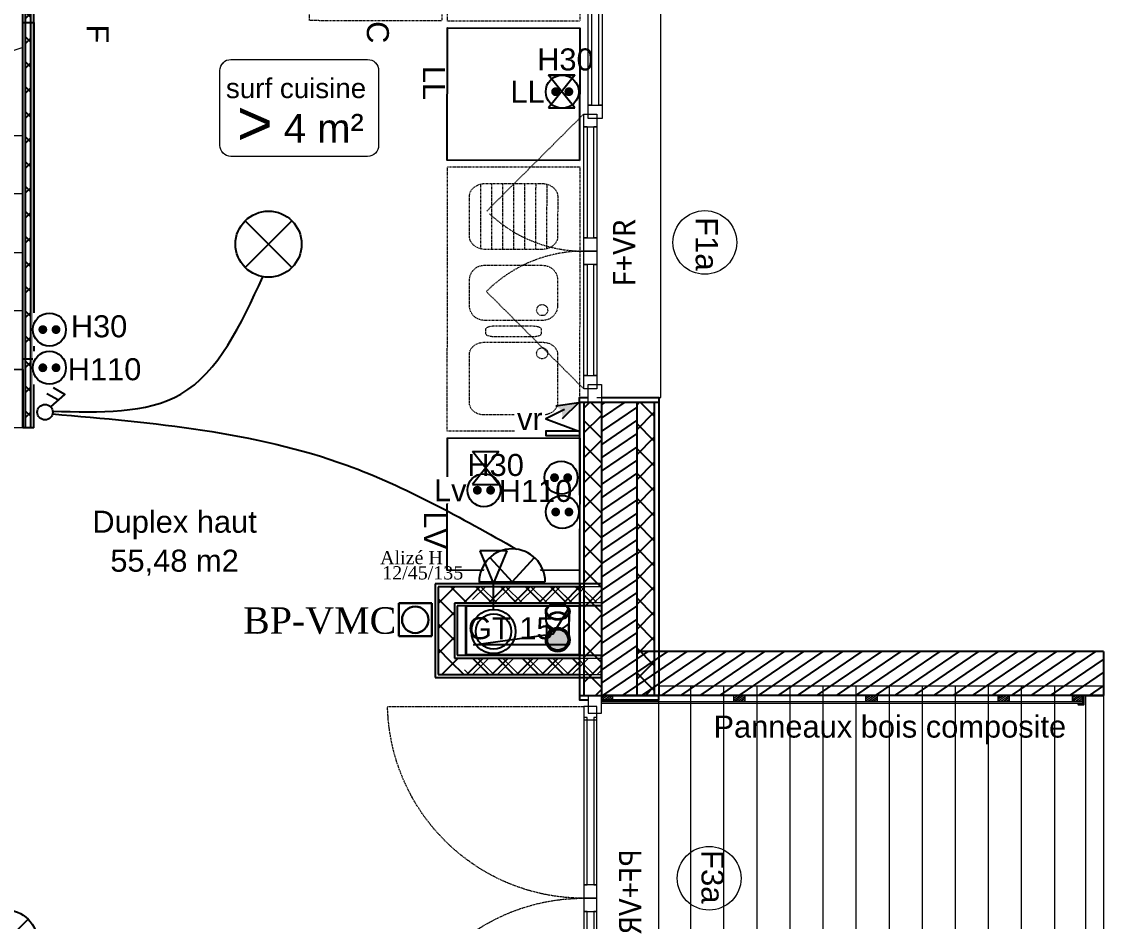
# Model space of a CAD drawing. Header units: millimetres. Extents: x 522027 to 600964, y -380282 to -298602.
# Drawn here: x 589500 to 594406, y -348273 to -344191 of the extents above; entities that cross this region are included whole.
import ezdxf

# ---------------------------------------------------------------- set-up
doc = ezdxf.new("R2010")
doc.units = ezdxf.units.MM
doc.set_wipeout_variables(frame=1)
doc.linetypes.add('Style de ligne -1', pattern=[0.41664, 0.20828, -0.20836])
doc.linetypes.add('Style de ligne -2', pattern=[0.694425, 0.48607, -0.208355])
for name, color, linetype in [('3-BAT C-Niveau -2', 7, 'Continuous'), ('prlm-EAU-CHU', 42, 'Continuous'), ('prlm-EAU-EF', 161, 'Continuous'), ('prlm-EAU-EUEV', 25, 'Continuous'), ('prlm-ELEC-CFA', 1, 'Continuous'), ('prlm-GT', 242, 'Continuous')]:
    doc.layers.add(name, color=color, linetype=linetype)
doc.layers.add('prlm-ELEC-CFO', color=1, linetype='Continuous', lineweight=25)
doc.layers.add('prlm-VMC', color=82, linetype='Continuous', lineweight=25)
doc.styles.add('Arial', font='arial.ttf')
doc.styles.add('Helvetica', font='arial.ttf')
doc.styles.add('Lucida Grande', font='')
doc.styles.add('prlm-sejc', font='arial.ttf', dxfattribs={"height": 20})
doc.styles.add('prlm-vmc', font='pala.ttf', dxfattribs={"height": 14})
doc.styles.get('Lucida Grande').set_extended_font_data('Lucida Grande')
pattern_1 = [(314.999993, (505019.33, 142779.7), (56.568549, 56.568536), []), (44.999993, (505019.33, 142779.7), (56.568536, -56.568549), [])]
pattern_2 = [(34.276399, (505201.977, 142745.115), (-23.42441, 44.173488), [])]
pattern_3 = [(45, (0, 0), (0, -1), [])]

# ---------------------------------------------------------------- blocks, each defined once
blk = doc.blocks.new('Groupe-17-1')
at = {"color": 7, "linetype": 'Style de ligne -1', "lineweight": 13, "flags": 128}
blk.add_lwpolyline([(17548.9, -46238.88), (17489.93, -46249.98), (17478.84, -46191.01), (17537.8, -46179.92)], close=True, dxfattribs=at)
at = {"color": 7, "linetype": 'Style de ligne -1', "lineweight": 13}
for points in [[(17533.56, -46201.58), (17532.93, -46204.24), (17529.2, -46208.22), (17523.98, -46209.79), (17518.68, -46208.53), (17514.71, -46204.77), (17513.14, -46199.53), (17514.38, -46194.2), (17518.12, -46190.22), (17523.33, -46188.65), (17528.64, -46189.91), (17532.61, -46193.67), (17534.18, -46198.91), (17533.56, -46201.58)], [(17504.73, -46205.61), (17504.31, -46207.38), (17501.82, -46210.04), (17498.35, -46211.08), (17494.81, -46210.24), (17492.16, -46207.74), (17491.11, -46204.24), (17491.95, -46200.69), (17494.43, -46198.04), (17497.91, -46196.99), (17501.45, -46197.83), (17504.09, -46200.34), (17505.14, -46203.83), (17504.73, -46205.61)], [(17493.07, -46227.34), (17493.69, -46224.67), (17497.42, -46220.69), (17502.64, -46219.12), (17507.95, -46220.38), (17511.92, -46224.14), (17513.49, -46229.39), (17512.24, -46234.71), (17508.51, -46238.69), (17503.29, -46240.26), (17497.99, -46239), (17494.02, -46235.24), (17492.45, -46230), (17493.07, -46227.34)], [(17521.9, -46223.31), (17522.31, -46221.53), (17524.8, -46218.88), (17528.28, -46217.83), (17531.82, -46218.67), (17534.46, -46221.18), (17535.51, -46224.67), (17534.68, -46228.22), (17532.19, -46230.88), (17528.71, -46231.92), (17525.18, -46231.08), (17522.53, -46228.58), (17521.48, -46225.08), (17521.9, -46223.31)]]:
    blk.add_open_spline(points, degree=2, dxfattribs=at)
blk = doc.blocks.new('Groupe-18-1')
at = {"color": 7, "linetype": 'Style de ligne -1', "lineweight": 13, "flags": 128}
blk.add_lwpolyline([(17610.41, -46227.47), (17551.45, -46238.57), (17540.35, -46179.6), (17599.32, -46168.51)], close=True, dxfattribs=at)
blk = doc.blocks.new('Groupe-19-1')
at = {"color": 7, "linetype": 'Style de ligne -1', "lineweight": 13}
for p, q in [((17594.6, -46305.3), (17600.16, -46334.77)), ((17599.51, -46304.37), (17605.07, -46333.84)), ((17604.42, -46303.45), (17609.97, -46332.92)), ((17609.39, -46302.84), (17614.82, -46331.67)), ((17579.93, -46308.4), (17585.37, -46337.22)), ((17584.78, -46307.15), (17590.34, -46336.62)), ((17589.69, -46306.22), (17595.25, -46335.7)), ((17614.82, -46331.67), (17614.88, -46331.99)), ((17585.37, -46337.22), (17585.43, -46337.55))]:
    blk.add_line(p, q, dxfattribs=at)
at = {"color": 7, "linetype": 'Style de ligne -1', "lineweight": 13, "flags": 128}
blk.add_lwpolyline([(17618.73, -46325.46), (17618.81, -46326.45), (17618.65, -46327.46), (17618.28, -46328.44), (17617.7, -46329.39), (17616.91, -46330.25), (17615.97, -46331), (17614.89, -46331.65), (17613.69, -46332.13), (17612.43, -46332.46), (17587.88, -46337.09), (17586.59, -46337.24), (17585.3, -46337.23), (17584.06, -46337.02), (17582.9, -46336.66), (17581.86, -46336.15), (17580.97, -46335.48), (17580.26, -46334.7), (17579.75, -46333.82), (17579.46, -46332.86), (17576.02, -46314.61), (17575.94, -46313.62), (17576.1, -46312.61), (17576.47, -46311.63), (17577.06, -46310.68), (17577.84, -46309.82), (17578.79, -46309.06), (17579.86, -46308.42), (17581.06, -46307.94), (17582.32, -46307.61), (17606.87, -46302.98), (17608.16, -46302.83), (17609.46, -46302.84), (17610.69, -46303.04), (17611.85, -46303.41), (17612.89, -46303.92), (17613.78, -46304.59), (17614.49, -46305.37), (17615, -46306.25), (17615.29, -46307.2), (17618.73, -46325.46)], close=True, dxfattribs=at)
blk = doc.blocks.new('Groupe-20-1')
at = {"color": 7, "linetype": 'Style de ligne -1', "lineweight": 13, "flags": 128}
for points in [[(17585.93, -46421.36), (17563.74, -46303.43), (17622.71, -46292.34), (17644.9, -46410.27)], [(17624.52, -46356.12), (17624.63, -46357.28), (17624.55, -46358.44), (17624.26, -46359.57), (17623.78, -46360.63), (17623.13, -46361.58), (17622.32, -46362.42), (17621.37, -46363.09), (17620.33, -46363.6), (17619.2, -46363.91), (17593.03, -46368.85), (17591.87, -46368.96), (17590.72, -46368.88), (17589.59, -46368.59), (17588.53, -46368.11), (17587.57, -46367.45), (17586.74, -46366.65), (17586.06, -46365.69), (17585.56, -46364.65), (17585.24, -46363.53), (17583.08, -46352.07), (17583.08, -46352.07), (17582.97, -46350.92), (17583.05, -46349.76), (17583.34, -46348.63), (17583.82, -46347.57), (17584.47, -46346.61), (17585.28, -46345.78), (17586.23, -46345.1), (17587.28, -46344.6), (17588.4, -46344.29), (17614.57, -46339.35), (17614.57, -46339.35), (17615.73, -46339.23), (17616.89, -46339.32), (17618.02, -46339.6), (17619.07, -46340.09), (17620.03, -46340.74), (17620.86, -46341.55), (17621.54, -46342.5), (17622.04, -46343.55), (17622.36, -46344.67), (17624.52, -46356.12)], [(17615.55, -46359.85), (17615.51, -46359.42), (17615.54, -46359), (17615.64, -46358.59), (17615.81, -46358.2), (17616.04, -46357.84), (17616.32, -46357.53), (17616.66, -46357.27), (17617.04, -46357.07), (17617.44, -46356.94), (17617.86, -46356.88), (17618.28, -46356.89), (17618.7, -46356.97), (17619.1, -46357.12), (17619.46, -46357.34), (17619.79, -46357.61), (17620.06, -46357.94), (17620.27, -46358.31), (17620.42, -46358.7), (17620.5, -46359.12), (17620.51, -46359.54), (17620.45, -46359.97), (17620.31, -46360.37), (17620.11, -46360.74), (17619.85, -46361.08), (17619.54, -46361.36), (17619.19, -46361.6), (17618.79, -46361.76), (17618.38, -46361.86), (17617.96, -46361.88), (17617.53, -46361.84), (17617.13, -46361.72), (17616.75, -46361.54), (17616.4, -46361.29), (17616.1, -46361), (17615.85, -46360.65), (17615.67, -46360.26)], [(17619.55, -46370.19), (17619.53, -46370.42), (17619.38, -46370.66), (17619.12, -46370.91), (17618.74, -46371.17), (17618.27, -46371.42), (17617.72, -46371.65), (17617.1, -46371.86), (17616.42, -46372.05), (17615.71, -46372.2), (17599.3, -46375.29), (17598.59, -46375.41), (17597.89, -46375.48), (17597.24, -46375.51), (17596.63, -46375.5), (17596.1, -46375.44), (17595.66, -46375.34), (17595.33, -46375.2), (17595.1, -46375.02), (17595, -46374.82), (17594.54, -46372.39), (17594.54, -46372.39), (17594.56, -46372.16), (17594.71, -46371.92), (17594.96, -46371.67), (17595.34, -46371.41), (17595.82, -46371.16), (17596.37, -46370.93), (17596.99, -46370.72), (17597.67, -46370.54), (17598.37, -46370.38), (17614.79, -46367.29), (17614.79, -46367.29), (17615.5, -46367.17), (17616.2, -46367.1), (17616.85, -46367.07), (17617.45, -46367.08), (17617.98, -46367.14), (17618.43, -46367.24), (17618.76, -46367.38), (17618.99, -46367.56), (17619.09, -46367.76), (17619.55, -46370.19)], [(17632.69, -46399.44), (17632.77, -46400.4), (17632.64, -46401.36), (17632.32, -46402.32), (17631.81, -46403.21), (17631.13, -46404.03), (17630.3, -46404.74), (17629.34, -46405.34), (17628.28, -46405.79), (17627.16, -46406.08), (17600.98, -46411.02), (17599.83, -46411.16), (17598.68, -46411.12), (17597.57, -46410.92), (17596.53, -46410.55), (17595.6, -46410.04), (17594.8, -46409.39), (17594.16, -46408.62), (17593.69, -46407.77), (17593.42, -46406.85), (17589.34, -46385.24), (17589.34, -46385.24), (17589.26, -46384.28), (17589.38, -46383.32), (17589.7, -46382.37), (17590.22, -46381.48), (17590.9, -46380.66), (17591.73, -46379.94), (17592.69, -46379.35), (17593.75, -46378.9), (17594.87, -46378.6), (17621.04, -46373.66), (17621.04, -46373.66), (17622.2, -46373.53), (17623.34, -46373.57), (17624.46, -46373.77), (17625.49, -46374.13), (17626.43, -46374.65), (17627.23, -46375.29), (17627.87, -46376.06), (17628.34, -46376.91), (17628.61, -46377.83), (17632.69, -46399.44)], [(17619.18, -46379.1), (17619.14, -46378.67), (17619.17, -46378.25), (17619.27, -46377.84), (17619.44, -46377.45), (17619.67, -46377.09), (17619.95, -46376.78), (17620.29, -46376.52), (17620.67, -46376.32), (17621.08, -46376.2), (17621.49, -46376.13), (17621.91, -46376.14), (17622.33, -46376.22), (17622.73, -46376.37), (17623.09, -46376.59), (17623.42, -46376.86), (17623.69, -46377.19), (17623.9, -46377.56), (17624.05, -46377.95), (17624.13, -46378.37), (17624.14, -46378.8), (17624.08, -46379.22), (17623.94, -46379.62), (17623.74, -46379.99), (17623.48, -46380.33), (17623.17, -46380.61), (17622.82, -46380.85), (17622.42, -46381.01), (17622.01, -46381.11), (17621.59, -46381.13), (17621.16, -46381.09), (17620.76, -46380.97), (17620.38, -46380.79), (17620.03, -46380.54), (17619.73, -46380.25), (17619.48, -46379.9), (17619.3, -46379.51)]]:
    blk.add_lwpolyline(points, close=True, dxfattribs=at)
at = {"color": 7}
blk.add_blockref('Groupe-19-1', (0, 0), dxfattribs=at)
blk = doc.blocks.new('Groupe-21-1')
at = {"linetype": 'Continuous', "lineweight": 5, "true_color": 0x808080}
h = blk.add_hatch(dxfattribs=at)
h.set_pattern_fill('02_ISOLANT', color=8, angle=-169.2764, style=0, pattern_type=2)
h.set_pattern_definition([(-124.276405, (0, 0), (6.6106423, -4.5054865), []), (-34.276405, (0, 0), (-4.5054865, -6.6106423), [])])
h.paths.add_polyline_path([(17659.45, -46486.79), (17658.08, -46479.51), (17624.72, -46485.83), (17633.37, -46491.72)])
h = blk.add_hatch(dxfattribs=at)
h.set_pattern_fill('02_ISOLANT', color=8, angle=10.7236, style=0, pattern_type=2)
h.set_pattern_definition([(55.723595, (0, 0), (-6.6106423, 4.5054865), []), (145.723595, (0, 0), (4.5054865, 6.6106423), [])])
h.paths.add_polyline_path([(17638.03, -46516.32), (17632.13, -46524.97), (17665.49, -46518.65), (17664.11, -46511.38)])
at = {"color": 7, "linetype": 'Continuous', "lineweight": 25}
for p, q in [((17657.84, -46478.24), (17623.2, -46484.8)), ((17657.84, -46478.24), (17659.7, -46488.06)), ((17659.7, -46488.06), (17634.89, -46492.76)), ((17639.06, -46514.8), (17663.87, -46510.1)), ((17665.73, -46519.93), (17663.87, -46510.1)), ((17631.1, -46526.49), (17665.73, -46519.93))]:
    blk.add_line(p, q, dxfattribs=at)
at = {"color": 7, "linetype": 'Continuous', "lineweight": 5}
for p, q in [((17658.08, -46479.51), (17624.72, -46485.83)), ((17658.08, -46479.51), (17624.72, -46485.83)), ((17659.45, -46486.79), (17633.37, -46491.72)), ((17659.45, -46486.79), (17633.37, -46491.72)), ((17659.7, -46488.06), (17634.89, -46492.76)), ((17638.03, -46516.32), (17664.11, -46511.38)), ((17638.03, -46516.32), (17664.11, -46511.38)), ((17639.06, -46514.8), (17663.87, -46510.1)), ((17632.13, -46524.97), (17665.49, -46518.65)), ((17632.13, -46524.97), (17665.49, -46518.65))]:
    blk.add_line(p, q, dxfattribs=at)
at = {"color": 7, "linetype": 'Continuous', "lineweight": 18}
blk.add_line((17659.7, -46488.06), (17663.87, -46510.1), dxfattribs=at)
blk = doc.blocks.new('Groupe-30-1')
at = {"color": 7, "linetype": 'Continuous', "lineweight": 5}
for p, q in [((17309.91, -46216.12), (17276.84, -46313.98)), ((17264.91, -46224.64), (17266.98, -46315.85)), ((17224.5, -46232.29), (17258.38, -46318.1)), ((17279.69, -46322.4), (17355.23, -46237.6)), ((17260.51, -46328.61), (17170.75, -46242.47)), ((17364.41, -46286.08), (17281.55, -46332.26)), ((17162.14, -46292.86), (17262.37, -46338.47)), ((17352.29, -46437.09), (17329.04, -46314.27)), ((17283.42, -46342.11), (17371.85, -46325.37)), ((17264.24, -46348.32), (17170.29, -46335.89)), ((17226.85, -46419.62), (17211.13, -46336.6)), ((17376.78, -46351.44), (17288.36, -46368.18)), ((17177.68, -46374.93), (17266.11, -46358.18)), ((17293.29, -46394.25), (17381.72, -46377.51)), ((17271.04, -46384.25), (17182.62, -46401)), ((17386.66, -46403.58), (17298.23, -46420.32)), ((17303.17, -46446.39), (17391.6, -46429.65))]:
    blk.add_line(p, q, dxfattribs=at)
at = {"color": 7, "linetype": 'Continuous', "lineweight": 5, "flags": 128}
for points in [[(17153.22, -46245.79), (17349.73, -46208.58), (17350.66, -46213.49), (17154.15, -46250.7)], [(17391.61, -46456.61), (17344.82, -46209.51), (17349.73, -46208.58), (17396.53, -46455.68)], [(17158.34, -46244.86), (17197.6, -46452.18), (17192.69, -46453.11), (17153.43, -46245.79)], [(17282.96, -46312.82), (17253.36, -46318.43), (17252.43, -46313.51), (17282.03, -46307.91)], [(17303.17, -46446.39), (17278.05, -46313.75), (17282.96, -46312.82), (17308.08, -46445.46)], [(17271.07, -46411.25), (17253.48, -46318.4), (17258.4, -46317.47), (17275.98, -46410.32)], [(17359.92, -46415.29), (17337.23, -46419.59), (17352.29, -46437.09)]]:
    blk.add_lwpolyline(points, close=True, dxfattribs=at)
for points in [[(17192.96, -46238.27), (17349.73, -46208.58), (17391.6, -46429.65), (17303.17, -46446.39), (17278.05, -46313.75), (17258.4, -46317.47)], [(17259.18, -46317.32), (17258.4, -46317.47), (17275.98, -46410.32), (17187.55, -46427.07), (17153.22, -46245.79), (17187.16, -46239.36)]]:
    blk.add_lwpolyline(points, dxfattribs=at)
at = {"color": 7, "linetype": 'Continuous', "lineweight": 5}
blk.add_arc((17270.08, -46325.44), 60, 6.2775, 190.7236, dxfattribs=at)
blk = doc.blocks.new('Groupe-54-1')
at = {"color": 252, "linetype": 'Continuous', "lineweight": 9, "true_color": 0x989898}
for p, q in [((17975.3, -47077.38), (17863.38, -46486.41)), ((17990.03, -47074.59), (17878.12, -46483.61)), ((17960.56, -47080.17), (17848.64, -46489.2)), ((17931.08, -47085.75), (17819.16, -46494.78)), ((17945.82, -47082.96), (17833.9, -46491.99)), ((17901.61, -47091.33), (17789.69, -46500.36)), ((17916.34, -47088.54), (17804.43, -46497.57)), ((17872.13, -47096.92), (17760.21, -46505.94)), ((17886.87, -47094.12), (17774.95, -46503.15)), ((17842.65, -47102.5), (17730.74, -46511.53)), ((17857.39, -47099.71), (17745.47, -46508.73)), ((17827.91, -47105.29), (17716, -46514.32))]:
    blk.add_line(p, q, dxfattribs=at)
at = {"color": 7, "linetype": 'Continuous', "lineweight": 18, "flags": 128}
for points in [[(17776.05, -46909.85), (17701.66, -46517.03), (17899.79, -46479.51), (18013.2, -47078.34), (17328.31, -47208.04), (17289.3, -47002.03)], [(17892.79, -46485.51), (17900.65, -46484.03), (18011.72, -47070.52), (18003.86, -47072.01)]]:
    blk.add_lwpolyline(points, close=True, dxfattribs=at)
blk = doc.blocks.new('FENETRE TYPE 1')
at = {"color": 7, "linetype": 'Style de ligne -1', "lineweight": 5}
for p, q in [((48.17, 60.17), (4, 16)), ((84.68, 59.99), (128.67, 16))]:
    blk.add_line(p, q, dxfattribs=at)
at = {"color": 7, "linetype": 'Continuous', "lineweight": 13}
blk.add_line((0, 16), (0, 14), dxfattribs=at)
at = {"color": 7, "linetype": 'Continuous', "lineweight": 25, "flags": 128}
for points in [[(-2, 18), (0, 18), (0, 14)], [(192, 18), (190, 18), (190, 14)], [(0, 8), (0, -18), (-2, -18)], [(190, 7.7), (190, -18), (192, -18)]]:
    blk.add_lwpolyline(points, dxfattribs=at)
at = {"color": 7, "linetype": 'Continuous', "lineweight": 13, "flags": 128}
for points in [[(4, 16), (10, 16), (10, 10), (4, 10)], [(10, 16), (60.46, 16), (60.46, 14.5), (10, 14.5)], [(60.46, 16), (66.46, 16), (66.46, 10), (60.46, 10)], [(66.46, 16), (72.46, 16), (72.46, 10), (66.46, 10)], [(72.46, 16), (123.05, 16), (123.05, 14.5), (72.46, 14.5)], [(122.67, 16), (128.67, 16), (128.67, 10), (122.67, 10)], [(-2, 14), (6, 14), (6, 8), (-2, 8)], [(10, 11.5), (60.46, 11.5), (60.46, 10), (10, 10)], [(72.46, 11.5), (123.05, 11.5), (123.05, 10), (72.46, 10)], [(126.67, 14), (132.67, 14), (132.67, 7.7), (126.67, 7.7)], [(132.67, 14), (184, 14), (184, 12.5), (132.67, 12.5)], [(184, 14), (192.25, 14), (192.25, 7.7), (184, 7.7)], [(184, 13.7), (190, 13.7), (190, 7.7), (184, 7.7)], [(132.67, 9.2), (184, 9.2), (184, 7.7), (132.67, 7.7)]]:
    blk.add_lwpolyline(points, close=True, dxfattribs=at)
blk.add_lwpolyline([(0, 10), (0, -19), (190, -19), (190, 10)], dxfattribs=at)
at = {"color": 7, "linetype": 'Style de ligne -1', "lineweight": 5}
for centre, radius, start, end in [((4, 16), 62.46, 360, 45), ((128.67, 16), 62.21, 136.6392, 180)]:
    blk.add_arc(centre, radius, start, end, dxfattribs=at)
at = {"color": 7, "insert": (50.38, 2.81), "char_height": 10.161, "attachment_point": 1, "line_spacing_factor": 0.978845, "style": 'Lucida Grande'}
blk.add_mtext('F+VR ', dxfattribs=at)
blk = doc.blocks.new('PORTE FENETRE TYPE 2')
at = {"color": 7, "linetype": 'Style de ligne -2', "lineweight": 5}
for p, q in [((6.05, 105), (6.05, 16)), ((180, 16), (180, 105))]:
    blk.add_line(p, q, dxfattribs=at)
at = {"color": 7, "linetype": 'Continuous', "lineweight": 25, "flags": 128}
for points in [[(1, 18), (3, 18), (3, 14)], [(184.71, 18), (183, 18), (183, 14)], [(3, 8), (3, -18), (1, -18)], [(183, 8), (183, -18), (184.71, -18)]]:
    blk.add_lwpolyline(points, dxfattribs=at)
at = {"color": 7, "linetype": 'Continuous', "lineweight": 13, "flags": 128}
for points in [[(6, 16), (12, 16), (12, 10), (6, 10)], [(11, 16), (87, 16), (87, 14.5), (11, 14.5)], [(87, 16), (93, 16), (93, 10), (87, 10)], [(93, 16), (99, 16), (99, 10), (93, 10)], [(99, 16), (176, 16), (176, 14.5), (99, 14.5)], [(174, 16), (180, 16), (180, 10), (174, 10)], [(1, 14), (9, 14), (9, 8), (1, 8)], [(11, 11.5), (87, 11.5), (87, 10), (11, 10)], [(99, 11.5), (176, 11.5), (176, 10), (99, 10)], [(177, 14), (184.71, 14), (184.71, 8), (177, 8)]]:
    blk.add_lwpolyline(points, close=True, dxfattribs=at)
at = {"color": 7, "linetype": 'Style de ligne -2', "lineweight": 5}
for centre, start, end in [((4, 16), 0, 88.4219), ((182, 16), 91.2873, 180)]:
    blk.add_arc(centre, 89, start, end, dxfattribs=at)
at = {"color": 7, "insert": (70.68, 0.04), "char_height": 10.161, "attachment_point": 1, "line_spacing_factor": 0.978845, "style": 'Lucida Grande'}
blk.add_mtext('PF+VR ', dxfattribs=at)
blk = doc.blocks.new('Groupe-115-1')
at = {"linetype": 'Continuous', "lineweight": 5, "true_color": 0xc0c0c0}
h = blk.add_hatch(dxfattribs=at)
h.set_pattern_fill('BOIS 45', color=9, style=0, pattern_type=2)
h.set_pattern_definition(pattern_3)
h.paths.add_polyline_path([(17892.26, -46488.13), (17887.35, -46489.06), (17886.85, -46486.41), (17891.76, -46485.48)])
h = blk.add_hatch(dxfattribs=at)
h.set_pattern_fill('BOIS 45', color=9, style=0, pattern_type=2)
h.set_pattern_definition(pattern_3)
h.paths.add_polyline_path([(17859.2, -46494.39), (17854.29, -46495.32), (17853.78, -46492.67), (17858.7, -46491.74)])
h = blk.add_hatch(dxfattribs=at)
h.set_pattern_fill('BOIS 45', color=9, style=0, pattern_type=2)
h.set_pattern_definition(pattern_3)
h.paths.add_polyline_path([(17800.25, -46505.56), (17795.33, -46506.49), (17794.83, -46503.83), (17799.74, -46502.9)])
h = blk.add_hatch(dxfattribs=at)
h.set_pattern_fill('BOIS 45', color=9, style=0, pattern_type=2)
h.set_pattern_definition(pattern_3)
h.paths.add_polyline_path([(17741.29, -46516.72), (17736.38, -46517.65), (17735.88, -46515), (17740.79, -46514.07)])
h = blk.add_hatch(dxfattribs=at)
h.set_pattern_fill('BOIS 45', color=9, style=0, pattern_type=2)
h.set_pattern_definition(pattern_3)
h.paths.add_polyline_path([(17682.34, -46527.88), (17677.43, -46528.81), (17676.93, -46526.16), (17681.84, -46525.23)])
at = {"color": 7, "linetype": 'Continuous', "lineweight": 13, "flags": 128}
for points in [[(17892.26, -46488.13), (17887.35, -46489.06), (17886.85, -46486.41), (17891.76, -46485.48)], [(17892.26, -46488.13), (17892.44, -46489.07), (17677.61, -46529.75), (17677.43, -46528.81)], [(17859.2, -46494.39), (17854.29, -46495.32), (17853.78, -46492.67), (17858.7, -46491.74)], [(17800.25, -46505.56), (17795.33, -46506.49), (17794.83, -46503.83), (17799.74, -46502.9)], [(17741.29, -46516.72), (17736.38, -46517.65), (17735.88, -46515), (17740.79, -46514.07)], [(17682.34, -46527.88), (17677.43, -46528.81), (17676.93, -46526.16), (17681.84, -46525.23)]]:
    blk.add_lwpolyline(points, close=True, dxfattribs=at)
blk = doc.blocks.new('Groupe-121-1')
at = {"color": 7, "linetype": 'Continuous', "lineweight": 5}
blk.add_circle((17684.78, -46315.5), 14.45, dxfattribs=at)
at = {"color": 7, "insert": (17688.48, -46303.09), "char_height": 10.087, "attachment_point": 1, "rotation": 280.7236, "line_spacing_factor": 0.834288, "style": 'Helvetica'}
blk.add_mtext('F1a', dxfattribs=at)
blk = doc.blocks.new('Groupe-176-1')
at = {"color": 7, "linetype": 'Continuous', "lineweight": 5}
blk.add_circle((17740.38, -46598.57), 14.45, dxfattribs=at)
at = {"color": 7, "insert": (17744.49, -46584.75), "char_height": 10.087, "attachment_point": 1, "rotation": 280.7236, "line_spacing_factor": 0.834288, "style": 'Helvetica'}
blk.add_mtext('F3a', dxfattribs=at)
blk = doc.blocks.new('Groupe-196-1')
at = {"linetype": 'Continuous', "lineweight": 5, "true_color": 0x808080}
h = blk.add_hatch(dxfattribs=at)
h.set_pattern_fill('02_ISOLANT', color=8, angle=-169.2764, style=0, pattern_type=2)
h.set_pattern_definition([(-124.276405, (0, 0), (6.6106423, -4.5054865), []), (-34.276405, (0, 0), (-4.5054865, -6.6106423), [])])
h.paths.add_polyline_path([(17669.12, -46484.95), (17667.75, -46477.68), (17604.67, -46489.63), (17613.32, -46495.52)])
h = blk.add_hatch(dxfattribs=at)
h.set_pattern_fill('02_ISOLANT', color=8, angle=10.7236, style=0, pattern_type=2)
h.set_pattern_definition([(55.723595, (0, 0), (-6.6106423, 4.5054865), []), (145.723595, (0, 0), (4.5054865, 6.6106423), [])])
h.paths.add_polyline_path([(17617.97, -46520.12), (17612.08, -46528.76), (17675.16, -46516.82), (17673.78, -46509.55)])
at = {"color": 7, "linetype": 'Continuous', "lineweight": 25}
for p, q in [((17667.5, -46476.41), (17603.15, -46488.59)), ((17667.5, -46476.41), (17669.36, -46486.23)), ((17669.36, -46486.23), (17614.84, -46496.56)), ((17619.01, -46518.6), (17673.54, -46508.27)), ((17675.4, -46518.1), (17673.54, -46508.27)), ((17611.05, -46530.28), (17675.4, -46518.1))]:
    blk.add_line(p, q, dxfattribs=at)
at = {"color": 7, "linetype": 'Continuous', "lineweight": 5}
for p, q in [((17667.75, -46477.68), (17604.67, -46489.63)), ((17667.75, -46477.68), (17604.67, -46489.63)), ((17669.12, -46484.95), (17613.32, -46495.52)), ((17669.12, -46484.95), (17613.32, -46495.52)), ((17669.36, -46486.23), (17614.84, -46496.56)), ((17617.97, -46520.12), (17673.78, -46509.55)), ((17617.97, -46520.12), (17673.78, -46509.55)), ((17619.01, -46518.6), (17673.54, -46508.27)), ((17612.08, -46528.76), (17675.16, -46516.82)), ((17612.08, -46528.76), (17675.16, -46516.82))]:
    blk.add_line(p, q, dxfattribs=at)
at = {"color": 7, "linetype": 'Continuous', "lineweight": 18}
blk.add_line((17669.36, -46486.23), (17673.54, -46508.27), dxfattribs=at)
blk = doc.blocks.new('xi.LL')
at = {"color": 0, "lineweight": 5}
blk.add_wipeout([(-7.5, -7.5), (7.5, -7.5), (7.5, 7.5), (-7.5, 7.5)], dxfattribs=at).dxf.layer = 'prlm-ELEC-CFO'
at = {"layer": 'prlm-ELEC-CFO', "color": 0, "linetype": 'ByBlock', "lineweight": 5, "const_width": 2}
for points in [[(-4, 0, 1), (-2, 0, 1)], [(2, 0, 1), (4, 0, 1)]]:
    blk.add_lwpolyline(points, format="xyb", close=True, dxfattribs=at)
at = {"layer": 'prlm-ELEC-CFO', "color": 0, "linetype": 'ByBlock', "lineweight": -2}
blk.add_circle((0, 0), 7.5, dxfattribs=at)
blk = doc.blocks.new('xi.VR')
at = {"layer": 'prlm-ELEC-CFO', "lineweight": 5}
blk.add_hatch(color=0, dxfattribs=at).paths.add_polyline_path([(-3, 6), (-0.1, 3.7), (0, 0), (7.5, 7.5)])
at = {"layer": 'prlm-ELEC-CFO', "color": 0}
for points in [[(-3, 6), (7.5, 7.5), (0, 0)], [(0.95, 4.23), (-7.5, 0), (7.5, -5.5), (-7.5, -5.5), (-7.5, -7.5), (7.5, -7.5)]]:
    blk.add_lwpolyline(points, dxfattribs=at)
blk = doc.blocks.new('xi.LV')
at = {"color": 0, "lineweight": 5}
blk.add_wipeout([(-7.5, -7.5), (7.5, -7.5), (7.5, 7.5), (-7.5, 7.5)], dxfattribs=at).dxf.layer = 'prlm-ELEC-CFO'
at = {"layer": 'prlm-ELEC-CFO', "color": 0, "linetype": 'ByBlock', "lineweight": 5, "const_width": 2}
for points in [[(-4, 0, 1), (-2, 0, 1)], [(2, 0, 1), (4, 0, 1)]]:
    blk.add_lwpolyline(points, format="xyb", close=True, dxfattribs=at)
at = {"layer": 'prlm-ELEC-CFO', "color": 0, "linetype": 'ByBlock', "lineweight": -2}
blk.add_circle((0, 0), 7.5, dxfattribs=at)
blk = doc.blocks.new('xi.PC')
at = {"color": 0, "lineweight": 5}
blk.add_wipeout([(-7.5, -7.5), (7.5, -7.5), (7.5, 7.5), (-7.5, 7.5)], dxfattribs=at).dxf.layer = 'prlm-ELEC-CFO'
at = {"layer": 'prlm-ELEC-CFO', "color": 0, "linetype": 'ByBlock', "lineweight": 5, "const_width": 2}
for points in [[(-4, 0, 1), (-2, 0, 1)], [(2, 0, 1), (4, 0, 1)]]:
    blk.add_lwpolyline(points, format="xyb", close=True, dxfattribs=at)
at = {"layer": 'prlm-ELEC-CFO', "color": 0, "linetype": 'ByBlock', "lineweight": -2}
blk.add_circle((0, 0), 7.5, dxfattribs=at)
blk = doc.blocks.new('xi.PCHT')
at = {"color": 0, "lineweight": 5}
blk.add_wipeout([(-7.5, -7.5), (7.5, -7.5), (7.5, 7.5), (-7.5, 7.5)], dxfattribs=at).dxf.layer = 'prlm-ELEC-CFO'
at = {"layer": 'prlm-ELEC-CFO', "color": 0, "linetype": 'ByBlock', "lineweight": 5, "const_width": 2}
for points in [[(-4, 0, 1), (-2, 0, 1)], [(2, 0, 1), (4, 0, 1)]]:
    blk.add_lwpolyline(points, format="xyb", close=True, dxfattribs=at)
at = {"layer": 'prlm-ELEC-CFO', "color": 0, "linetype": 'ByBlock', "lineweight": -2}
blk.add_circle((0, 0), 7.5, dxfattribs=at)
blk = doc.blocks.new('xi.PCHD')
at = {"color": 0, "lineweight": 5}
blk.add_wipeout([(-7.5, -7.5), (7.5, -7.5), (7.5, 7.5), (-7.5, 7.5)], dxfattribs=at).dxf.layer = 'prlm-ELEC-CFO'
at = {"layer": 'prlm-ELEC-CFO', "color": 0, "linetype": 'ByBlock', "lineweight": 5, "const_width": 2}
for points in [[(-4, 0, 1), (-2, 0, 1)], [(2, 0, 1), (4, 0, 1)]]:
    blk.add_lwpolyline(points, format="xyb", close=True, dxfattribs=at)
at = {"layer": 'prlm-ELEC-CFO', "color": 0, "linetype": 'ByBlock', "lineweight": -2}
blk.add_circle((0, 0), 7.5, dxfattribs=at)
blk = doc.blocks.new('xi.DA')
at = {"layer": 'prlm-ELEC-CFO', "color": 0}
for points in [[(0.61, -1.67), (7.04, 4.05), (1.81, 7.01)], [(4.05, 1.39), (-1.17, 4.34)]]:
    blk.add_lwpolyline(points, dxfattribs=at)
blk.add_circle((-2, -4), 3.5, dxfattribs=at)
blk = doc.blocks.new('xi.PTCE')
at = {"layer": 'prlm-ELEC-CFO', "color": 0}
for points in [[(-10.61, 10.61), (10.61, -10.61)], [(10.61, 10.61), (-10.61, -10.61)]]:
    blk.add_lwpolyline(points, dxfattribs=at)
at = {"layer": 'prlm-ELEC-CFO', "color": 0, "linetype": 'ByBlock'}
blk.add_circle((0, 0), 15, dxfattribs=at)
blk = doc.blocks.new('xi.ECAP')
at = {"color": 0}
blk.add_wipeout([(-15, 0), (-10.13, 11.06), (0, 15), (10.13, 11.06), (15, 0)], dxfattribs=at).dxf.layer = 'prlm-ELEC-CFO'
at = {"layer": 'prlm-ELEC-CFO', "color": 0, "linetype": 'ByBlock', "lineweight": -2, "flags": 128}
blk.add_lwpolyline([(15, 0, 1), (-15, 0)], format="xyb", close=True, dxfattribs=at)
at = {"layer": 'prlm-ELEC-CFO', "color": 0}
blk.add_lwpolyline([(-10.13, 11.06), (0, 0), (10.13, 11.06)], dxfattribs=at)
blk = doc.blocks.new('xi.4m²')
at = {"color": 0}
blk.add_wipeout([(-34.54, 20.54), (34.54, 20.54), (34.54, -20.54), (-34.54, -20.54)], dxfattribs=at).dxf.layer = 'prlm-ELEC-CFO'
at = {"layer": 'prlm-ELEC-CFO', "color": 0, "lineweight": 13}
blk.add_lwpolyline([(-31, 22), (31, 22, -0.414214), (36, 17), (36, -17, -0.414214), (31, -22), (-31, -22, -0.414214), (-36, -17), (-36, 17, -0.414214)], format="xyb", close=True, dxfattribs=at)
at = {"layer": 'prlm-ELEC-CFO', "color": 0, "attachment_point": 6, "line_spacing_factor": 0.8, "style": 'prlm-sejc'}
for s, insert, char_height in [('surf cuisine', (30.36, 8.9), 9), ('4 m²', (29.31, -9.19), 13)]:
    blk.add_mtext(s, dxfattribs=dict(at, insert=insert, char_height=char_height))
at = {"layer": 'prlm-ELEC-CFO', "color": 0, "style": 'prlm-sejc', "flags": 8}
blk.add_attdef('?', (-28.3, -16.79), '', height=20, dxfattribs=at)

msp = doc.modelspace()

# ---------------------------------------------------------------- hatches: boundary and pattern name
h = msp.add_hatch()
h.set_pattern_fill('02_ISOLANT', color=256, scale=10, angle=90, style=0, pattern_type=2)
h.set_pattern_definition([(134.999993, (505019.33, 142779.7), (-56.568549, -56.568536), []), (224.999993, (505019.33, 142779.7), (-56.568536, 56.568549), [])])
h.paths.add_polyline_path([(589518.3, -346033.7), (589542.3, -346033.7), (589542.3, -343519.2), (589518.3, -343519.2)])
h = msp.add_hatch()
h.set_pattern_fill('02_ISOLANT', color=256, scale=10, angle=-180, style=0, pattern_type=2)
h.set_pattern_definition([(224.999993, (505019.33, 142779.7), (56.568536, -56.568549), []), (314.999993, (505019.33, 142779.7), (-56.568549, -56.568536), [])])
h.paths.add_polyline_path([(592031.3, -346829), (592031.3, -346755), (591389.3, -346755), (591463.3, -346829)])
h = msp.add_hatch()
h.set_pattern_fill('02_ISOLANT', color=256, scale=10, angle=-90, style=0, pattern_type=2)
h.set_pattern_definition([(314.999993, (505019.33, 142779.7), (56.568549, 56.568536), []), (44.999993, (505019.33, 142779.7), (56.568536, -56.568549), [])])
h.paths.add_polyline_path([(591463.3, -346829), (591389.3, -346755), (591389.3, -347153.3), (591463.3, -347079.3)])
h = msp.add_hatch()
h.set_pattern_fill('02_ISOLANT', color=256, scale=10, style=0, pattern_type=2)
h.set_pattern_definition([(44.999993, (505019.33, 142779.7), (-56.568536, 56.568549), []), (134.999993, (505019.33, 142779.7), (56.568549, 56.568536), [])])
h.paths.add_polyline_path([(591463.3, -347079.3), (591389.3, -347153.3), (592031.3, -347153.3), (592031.3, -347079.3)])
at = {"layer": '3-BAT C-Niveau -2'}
h = msp.add_hatch(dxfattribs=at)
h.set_pattern_fill('02_ISOLANT', color=256, scale=10, angle=-90, style=0, pattern_type=2)
h.set_pattern_definition(pattern_1)
h.paths.add_polyline_path([(592129.7, -345917.3), (592049.7, -345917.3), (592049.7, -347248.4), (592129.7, -347248.4)])
h = msp.add_hatch(dxfattribs=at)
h.set_pattern_fill('MURS MACONNERIE-2', color=256, scale=10, angle=-10.7236, style=0, pattern_type=2)
h.set_pattern_definition(pattern_2)
h.paths.add_polyline_path([(592289.7, -345917.3), (592129.7, -345917.3), (592129.7, -347248.4), (592289.7, -347248.4)])
h = msp.add_hatch(dxfattribs=at)
h.set_pattern_fill('02_ISOLANT', color=256, scale=10, angle=-90, style=0, pattern_type=2)
h.set_pattern_definition(pattern_1)
h.paths.add_polyline_path([(592369.7, -345917.3), (592289.7, -345917.3), (592289.7, -347248.4), (592369.7, -347248.4)])
h = msp.add_hatch(dxfattribs=at)
h.set_pattern_fill('MURS MACONNERIE-2', color=256, scale=10, angle=-10.7236, style=0, pattern_type=2)
h.set_pattern_definition(pattern_2)
h.paths.add_polyline_path([(594406.2, -347248.4), (594406.2, -347048.4), (592289.7, -347048.4), (592289.7, -347248.4)])
at = {"layer": 'prlm-EAU-EUEV'}
h = msp.add_hatch(color=256, dxfattribs=at)
edge = h.paths.add_edge_path()
edge.add_arc((591931.5, -346995.8), 50, 4.8207, 364.8207)

# ---------------------------------------------------------------- linework, layer by layer
for p, q in [((589505.3, -346033.7), (589505.3, -343519.2)), ((589505.3, -346033.7), (589505.3, -343519.2)), ((589518.3, -346033.7), (589518.3, -343519.2)), ((589518.3, -346033.7), (589518.3, -343519.2)), ((589542.3, -346033.7), (589542.3, -343519.2)), ((589542.3, -346033.7), (589542.3, -343519.2)), ((589555.3, -346033.7), (589555.3, -343519.2)), ((589505.8, -345769.2), (589505.8, -346034.8)), ((589555.3, -346033.7), (589505.3, -346033.7)), ((592031.3, -346742), (591376.3, -346742)), ((591376.3, -346742), (591376.3, -347166.3)), ((592031.3, -346755), (591389.3, -346755)), ((592031.3, -346755), (591389.3, -346755)), ((591389.3, -346755), (591389.3, -347153.3)), ((591389.3, -346755), (591389.3, -347153.3)), ((592031.3, -346829), (591463.3, -346829)), ((592031.3, -346829), (591463.3, -346829)), ((591463.3, -346829), (591463.3, -347079.3)), ((591463.3, -346829), (591463.3, -347079.3)), ((592031.3, -346842), (591476.3, -346842)), ((592031.3, -346842), (591476.3, -346842)), ((591476.3, -346842), (591476.3, -347066.3)), ((591476.3, -346842), (591476.3, -347066.3)), ((591463.3, -347079.3), (592031.3, -347079.3)), ((591463.3, -347079.3), (592031.3, -347079.3)), ((591476.3, -347066.3), (592031.3, -347066.3)), ((591476.3, -347066.3), (592031.3, -347066.3)), ((592031.3, -347166.3), (592031.3, -347066.3)), ((591376.3, -347166.3), (592031.3, -347166.3)), ((591389.3, -347153.3), (592031.3, -347153.3)), ((591389.3, -347153.3), (592031.3, -347153.3))]:
    msp.add_line(p, q)
at = {"flags": 128}
for points in [[(589505.3, -344195.3), (589555.3, -344195.3), (589555.3, -345723.2), (589505.3, -345723.2)], [(591981.3, -346852.3), (591981.3, -347018.4), (591551.7, -347018.4), (591911.7, -346968.3)]]:
    msp.add_lwpolyline(points, close=True, dxfattribs=at)
at = {"ltscale": 50.8, "flags": 128}
for points in [[(592030.5, -344820.6), (591430.5, -344819.2), (591431.9, -344219.2), (592031.9, -344220.6)], [(591431.5, -346079.6), (592031.4, -346081), (592030, -346681), (591430, -346679.6)]]:
    msp.add_lwpolyline(points, close=True, dxfattribs=at)
at = {"layer": '3-BAT C-Niveau -2'}
for p, q in [((592029.7, -345917.3), (592029.7, -347248.4)), ((592029.7, -345917.3), (592029.7, -347248.4)), ((592029.7, -345917.3), (592389.7, -345917.3)), ((592049.7, -345917.3), (592049.7, -347248.4)), ((592129.7, -345917.3), (592129.7, -347248.4)), ((592289.7, -345917.3), (592289.7, -347248.4)), ((592289.7, -345917.3), (592289.7, -347248.4)), ((592369.7, -345917.3), (592369.7, -347248.4)), ((592389.7, -345917.3), (592389.7, -347248.4)), ((592389.7, -345917.3), (592389.7, -347248.4)), ((594406.2, -347048.4), (592289.7, -347048.4)), ((594406.2, -347048.4), (592289.7, -347048.4)), ((594406.2, -347048.4), (594406.2, -347248.4)), ((592029.7, -347248.4), (592389.7, -347248.4)), ((592289.7, -347248.4), (592129.7, -347248.4)), ((594406.2, -347248.4), (592289.7, -347248.4)), ((594406.2, -347248.4), (592289.7, -347248.4))]:
    msp.add_line(p, q, dxfattribs=at)
at = {"layer": '3-BAT C-Niveau -2', "flags": 128}
msp.add_lwpolyline([(594316.2, -347248.4), (594316.2, -347291.4), (594293.2, -347291.4), (594293.2, -347289.4), (594314.2, -347289.4), (594314.2, -347250.4), (594293.2, -347250.4), (594293.2, -347248.4)], close=True, dxfattribs=at)
at = {"layer": 'prlm-EAU-CHU'}
for p, q in [((591878, -346875), (591878, -346908.2)), ((591984.9, -346908.2), (591984.9, -346875)), ((591881.5, -346921.5), (591881.5, -346974.2)), ((591981.5, -346974.2), (591981.5, -346921.5))]:
    msp.add_line(p, q, dxfattribs=at)
for radius in [54.5, 46.9]:
    msp.add_circle((591931.5, -346995.8), radius, dxfattribs=at)
for centre, radius, start, end in [((591931.5, -346934.4), 63, 48.9248, 131.0752), ((591931.5, -346932.3), 58.7, 47.8112, 132.1667), ((591906.6, -346907.9), 28.6, 180.508, 208.9381), ((591923.7, -346895), 49.9, 212.4397, 259.5051), ((591939.3, -346895), 49.9, 280.4949, 327.5603), ((591956.3, -346907.9), 28.6, 331.0619, 359.492)]:
    msp.add_arc(centre, radius, start, end, dxfattribs=at)
for centre, major_axis, ratio in [((591931.5, -346867.5), (54.4, 0), 0.708306), ((591931.5, -346866.4), (50.5, 0), 0.707331)]:
    msp.add_ellipse(centre, major_axis=major_axis, ratio=ratio, dxfattribs=at)
at = {"layer": 'prlm-EAU-EF'}
msp.add_line((591544.8, -346141.4), (591664.8, -346141.4), dxfattribs=at)
at = {"layer": 'prlm-EAU-EUEV'}
msp.add_circle((591931.5, -346995.8), 50, dxfattribs=at)
at = {"layer": 'prlm-ELEC-CFA', "lineweight": 30}
for p, q in [((591210.6, -346830.2), (591360.6, -346830.2)), ((591210.6, -346980.2), (591210.6, -346830.2)), ((591360.6, -346830.2), (591360.6, -346980.2)), ((591360.6, -346980.2), (591210.6, -346980.2))]:
    msp.add_line(p, q, dxfattribs=at)
msp.add_circle((591285.6, -346905.2), 60, dxfattribs=at)
at = {"layer": 'prlm-GT'}
for p, q in [((591514.7, -346840.6), (592029.6, -346840.6)), ((591514.7, -347064.9), (591514.7, -346840.6)), ((592029.6, -346840.6), (592029.6, -347064.9)), ((592029.6, -347064.9), (591514.7, -347064.9))]:
    msp.add_line(p, q, dxfattribs=at)
msp.add_lwpolyline([(591517.5, -346842), (592032.3, -346842), (592032.3, -347066.3), (591517.5, -347066.3)], close=True, dxfattribs=at)
at = {"layer": 'prlm-VMC'}
for radius in [100, 80]:
    msp.add_circle((591640.7, -346958.2), radius, dxfattribs=at)

# ---------------------------------------------------------------- block references
at = {"xscale": 10, "yscale": 10, "zscale": 10, "rotation": 349.2763985886067}
for name in ['Groupe-30-1', 'Groupe-17-1', 'Groupe-18-1', 'Groupe-20-1', 'Groupe-21-1']:
    msp.add_blockref(name, (505019.3, 142779.7), dxfattribs=at)
at = {"layer": '3-BAT C-Niveau -2', "yscale": 10, "zscale": 10}
for name, p, xscale, rotation in [('FENETRE TYPE 1', (592209.7, -345897.3), 10, 89.9999933324844), ('Groupe-121-1', (505019.3, 142779.7), 10, 349.2763985886067), ('Groupe-54-1', (505019.3, 142779.7), 10, 349.2763985886067), ('Groupe-196-1', (505019.3, 142779.7), 10, 349.2763985886067), ('Groupe-115-1', (505019.3, 142779.7), 10, 349.2763985886067), ('PORTE FENETRE TYPE 2', (592209.7, -347238.4), -10, 89.99999333248442), ('Groupe-176-1', (505019.3, 142779.7), 10, 349.2763985886067)]:
    msp.add_blockref(name, p, dxfattribs=dict(at, xscale=xscale, rotation=rotation))
at = {"layer": 'prlm-ELEC-CFO', "xscale": 10, "yscale": 10, "zscale": 10}
msp.add_blockref('xi.4m²', (590759.3, -344583), dxfattribs=at).add_auto_attribs({'?': '>'})
for p in [(590620.2, -345200.9), (589423.7, -348370)]:
    msp.add_blockref('xi.PTCE', p, dxfattribs=at)

# ---------------------------------------------------------------- texts
at = {"style": 'Arial'}
for s, p in [('F', (589795.9, -344204.4)), ('LV', (591325.5, -346413))]:
    msp.add_text(s, height=100, rotation=269.8891, dxfattribs=at).set_placement(p)
at = {"insert": (591166, -344239.6), "char_height": 100, "attachment_point": 2, "rotation": 269.8891, "line_spacing_factor": 1.060906, "style": 'Arial'}
msp.add_mtext('C', dxfattribs=at)
at = {"layer": '3-BAT C-Niveau -2', "style": 'Arial'}
msp.add_text('LL', height=100, rotation=269.9573, dxfattribs=at).set_placement((591320.2, -344391.7))
at = {"layer": '3-BAT C-Niveau -2', "char_height": 100, "rotation": 360, "style": 'Arial'}
for s, insert, attachment_point, line_spacing_factor in [('Duplex haut\\P55,48 m2', (590194, -346557.9), 5, 1.060906), ('GT 15', (591524.4, -346893.3), 1, 0.25), ('Panneaux bois composite', (592637.9, -347339.7), 1, 0.962448)]:
    msp.add_mtext(s, dxfattribs=dict(at, insert=insert, attachment_point=attachment_point, line_spacing_factor=line_spacing_factor))
at = {"layer": 'prlm-ELEC-CFA', "style": 'prlm-vmc'}
msp.add_text('BP-VMC', height=120, dxfattribs=at).set_placement((590504.5, -346968.4))
at = {"layer": 'prlm-ELEC-CFO', "style": 'Arial'}
msp.add_text('H30', height=100, dxfattribs=at).set_placement((589723.3, -345623.6))
at = {"layer": 'prlm-VMC', "style": 'prlm-vmc'}
for s, p in [('Alizé H', (591126.2, -346652.9)), ('12/45/135', (591135.7, -346721.9))]:
    msp.add_text(s, height=60, dxfattribs=at).set_placement(p)

# ---------------------------------------------------------------- next in the draw order: block references
at = {"layer": 'prlm-ELEC-CFO', "xscale": 10, "yscale": 10, "zscale": 10}
for name, p in [('xi.PC', (589626.5, -345588.5)), ('xi.PCHT', (591952.4, -346416.1))]:
    msp.add_blockref(name, p, dxfattribs=at)

# ---------------------------------------------------------------- next in the draw order: texts
at = {"layer": 'prlm-ELEC-CFO', "char_height": 100, "attachment_point": 5, "line_spacing_factor": 0.8, "style": 'Arial', "bg_fill": 3, "box_fill_scale": 1.1, "bg_fill_color": 256, "bg_fill_transparency": 0}
for s, insert in [('LL', (591794.7, -344509.3)), ('vr', (591805.2, -345994)), ('Lv', (591444.3, -346317.4))]:
    msp.add_mtext(s, dxfattribs=dict(at, insert=insert))

# ---------------------------------------------------------------- next in the draw order: block references
at = {"layer": 'prlm-ELEC-CFO', "xscale": 10, "yscale": 10, "zscale": 10}
for name, p in [('xi.LL', (591952.1, -344509.2)), ('xi.VR', (591952.4, -345993.9)), ('xi.PCHT', (591947.1, -346260.3)), ('xi.LV', (591597.1, -346317.3))]:
    msp.add_blockref(name, p, dxfattribs=at)
at = {"layer": 'prlm-ELEC-CFO', "xscale": 10, "yscale": 10, "zscale": 10, "rotation": 180.0000000000002}
msp.add_blockref('xi.PCHD', (589626.5, -345761.7), dxfattribs=at)

# ---------------------------------------------------------------- next in the draw order: linework, layer by layer
at = {"layer": 'prlm-EAU-EF'}
for p, q in [((591889.4, -344432.8), (592009.4, -344432.8)), ((592009.4, -344432.8), (591889.4, -344582.8)), ((592009.4, -344582.8), (591889.4, -344432.8)), ((591889.4, -344582.8), (592009.4, -344582.8)), ((591664.8, -346141.4), (591544.8, -346291.4)), ((591664.8, -346291.4), (591544.8, -346141.4)), ((591544.8, -346291.4), (591664.8, -346291.4))]:
    msp.add_line(p, q, dxfattribs=at)
at = {"layer": 'prlm-ELEC-CFO'}
for points in [[(589641.2, -345958.4), (590222.7, -345880.9), (590595, -345348.8)], [(589640.6, -345970.9), (590974.6, -346203.5), (591744.5, -346584.5)]]:
    msp.add_spline(points, degree=3, dxfattribs=at)

# ---------------------------------------------------------------- next in the draw order: block references
at = {"layer": 'prlm-ELEC-CFO', "xscale": 10, "yscale": 10, "zscale": 10}
msp.add_blockref('xi.DA', (589626.5, -345923), dxfattribs=at)

# ---------------------------------------------------------------- next in the draw order: texts
at = {"layer": 'prlm-ELEC-CFO', "style": 'Arial'}
for s, p in [('H30', (591838.4, -344412.8)), ('H110', (589709.5, -345818.4)), ('H30', (591521.9, -346252.8)), ('H110', (591664, -346370.4))]:
    msp.add_text(s, height=100, dxfattribs=at).set_placement(p)

# ---------------------------------------------------------------- next in the draw order: block references
at = {"layer": 'prlm-ELEC-CFO', "xscale": 10, "yscale": 10, "zscale": 10}
msp.add_blockref('xi.ECAP', (591725, -346733.3), dxfattribs=at)

# ---------------------------------------------------------------- next in the draw order: linework, layer by layer
at = {"layer": 'prlm-VMC'}
for p, q in [((591702.5, -346592.6), (591579, -346592.6)), ((591579, -346592.6), (591640.7, -346742.7)), ((591640.7, -346742.7), (591702.5, -346592.6)), ((591640.7, -346858.2), (591640.7, -346742.7))]:
    msp.add_line(p, q, dxfattribs=at)
msp.add_solid([(591640.7, -346732.7), (591589, -346602.6), (591692.5, -346602.6), (591640.7, -346732.7)], dxfattribs=at)

doc.saveas('drawing.dxf')
